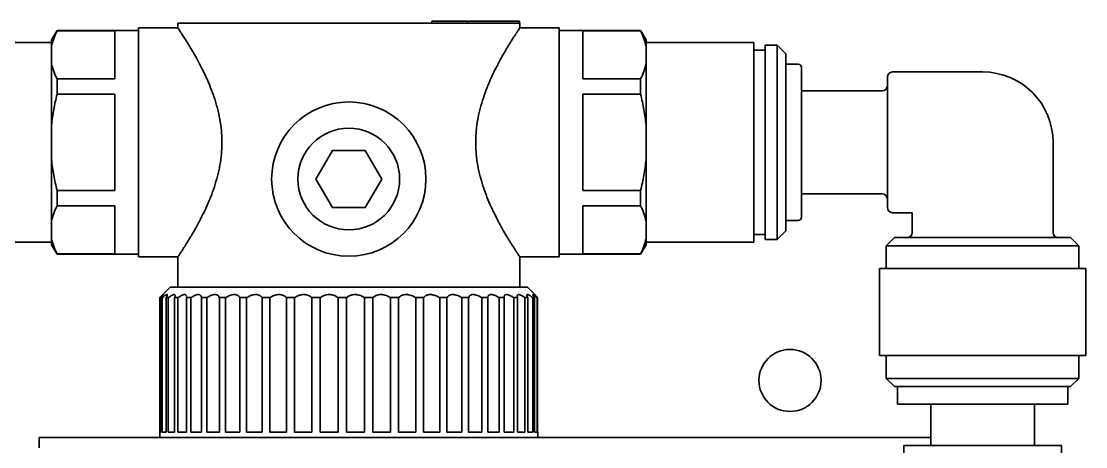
# Model space of a CAD drawing. Extents: x 5819 to 10669, y -850 to 3886.
# Drawn here: x 8567.3 to 8670.1, y 2770.1 to 2811.2 of the extents above; entities that cross this region are included whole.
import ezdxf

# ---------------------------------------------------------------- set-up
doc = ezdxf.new("R2010")
doc.units = 0
doc.header["$LTSCALE"] = 5
doc.layers.add('1', color=7, linetype='CONTINUOUS', true_color=0xffffff)

msp = doc.modelspace()

# ---------------------------------------------------------------- linework, layer by layer
at = {"layer": '1', "color": 7, "linetype": 'Continuous', "lineweight": 35}
for p, q in [((8615.44, 2811.03), (8582.47, 2811.03)), ((8582.47, 2811.03), (8582.47, 2810.58)), ((8606.98, 2811.23), (8610.44, 2811.23)), ((8606.98, 2811.03), (8606.98, 2811.23)), ((8610.44, 2811.23), (8615.44, 2811.23)), ((8610.44, 2811.03), (8610.44, 2811.23)), ((8615.44, 2811.23), (8615.44, 2811.03)), ((8615.44, 2811.03), (8615.47, 2811.03)), ((8615.47, 2810.58), (8615.47, 2811.03)), ((8570.8, 2810.33), (8570.27, 2809.42)), ((8570.8, 2810.33), (8570.8, 2810.29)), ((8578.67, 2810.33), (8570.8, 2810.33)), ((8576.37, 2810.29), (8570.8, 2810.29)), ((8576.37, 2805.65), (8576.37, 2810.29)), ((8578.67, 2788.48), (8578.67, 2810.58)), ((8582.47, 2810.58), (8578.67, 2810.58)), ((8619.27, 2810.58), (8615.47, 2810.58)), ((8619.27, 2799.53), (8619.27, 2810.58)), ((8627.15, 2810.33), (8619.27, 2810.33)), ((8621.57, 2810.29), (8621.57, 2805.65)), ((8621.57, 2810.29), (8627.15, 2810.29)), ((8627.67, 2809.42), (8627.15, 2810.33)), ((8627.15, 2810.29), (8627.15, 2810.33)), ((8570.27, 2809.18), (8559.87, 2809.18)), ((8570.27, 2809.42), (8570.27, 2808.8)), ((8627.67, 2809.42), (8627.67, 2808.8)), ((8638.07, 2809.18), (8627.67, 2809.18)), ((8638.07, 2789.88), (8638.07, 2809.18)), ((8639.17, 2790.13), (8639.17, 2808.93)), ((8640.32, 2808.93), (8639.17, 2808.93)), ((8640.32, 2790.13), (8640.32, 2808.93)), ((8641.17, 2808.08), (8640.32, 2808.93)), ((8570.27, 2807.14), (8570.27, 2808.8)), ((8627.67, 2808.8), (8627.67, 2807.14)), ((8639.17, 2808.43), (8638.07, 2808.43)), ((8641.17, 2790.98), (8641.17, 2808.08)), ((8570.27, 2807.14), (8570.27, 2801.19)), ((8627.67, 2801.19), (8627.67, 2807.14)), ((8642.37, 2807.08), (8641.17, 2807.08)), ((8642.67, 2806.78), (8642.67, 2792.28)), ((8650.97, 2793.23), (8650.97, 2805.83)), ((8660.17, 2806.33), (8651.47, 2806.33)), ((8570.8, 2805.65), (8576.37, 2805.65)), ((8570.8, 2805.65), (8570.8, 2804.17)), ((8627.15, 2805.65), (8621.57, 2805.65)), ((8627.15, 2804.17), (8627.15, 2805.65)), ((8570.8, 2804.17), (8576.37, 2804.17)), ((8576.37, 2794.88), (8576.37, 2804.17)), ((8621.57, 2804.17), (8621.57, 2794.88)), ((8621.57, 2804.17), (8627.15, 2804.17)), ((8650.47, 2804.5), (8642.67, 2804.5)), ((8570.27, 2797.86), (8570.27, 2801.19)), ((8627.67, 2801.19), (8627.67, 2797.86)), ((8595.8, 2795.98), (8597.39, 2798.73)), ((8597.39, 2798.73), (8600.56, 2798.73)), ((8600.56, 2798.73), (8602.15, 2795.98)), ((8619.27, 2788.48), (8619.27, 2799.53)), ((8666.97, 2790.83), (8666.97, 2799.53)), ((8570.27, 2797.86), (8570.27, 2791.92)), ((8627.67, 2791.92), (8627.67, 2797.86)), ((8597.39, 2793.23), (8595.8, 2795.98)), ((8602.15, 2795.98), (8600.56, 2793.23)), ((8576.37, 2794.88), (8570.8, 2794.88)), ((8570.8, 2794.88), (8570.8, 2793.4)), ((8627.15, 2794.88), (8621.57, 2794.88)), ((8627.15, 2793.4), (8627.15, 2794.88)), ((8642.67, 2794.55), (8650.47, 2794.55)), ((8570.8, 2793.4), (8576.37, 2793.4)), ((8576.37, 2788.76), (8576.37, 2793.4)), ((8600.56, 2793.23), (8597.39, 2793.23)), ((8621.57, 2793.4), (8621.57, 2788.76)), ((8627.15, 2793.4), (8621.57, 2793.4)), ((8651.47, 2792.73), (8653.37, 2792.73)), ((8653.37, 2792.73), (8653.37, 2790.83)), ((8570.27, 2790.25), (8570.27, 2791.92)), ((8627.67, 2791.92), (8627.67, 2790.25)), ((8641.17, 2791.98), (8642.37, 2791.98)), ((8638.07, 2790.63), (8639.17, 2790.63)), ((8640.32, 2790.13), (8641.17, 2790.98)), ((8559.87, 2789.88), (8570.27, 2789.88)), ((8570.27, 2789.63), (8570.27, 2790.25)), ((8570.27, 2789.63), (8570.8, 2788.73)), ((8627.15, 2788.73), (8627.67, 2789.63)), ((8627.67, 2789.63), (8627.67, 2790.25)), ((8627.67, 2789.88), (8638.07, 2789.88)), ((8639.17, 2790.13), (8640.32, 2790.13)), ((8651.67, 2790.33), (8650.87, 2789.53)), ((8650.87, 2789.53), (8650.87, 2787.33)), ((8650.87, 2789.53), (8669.47, 2789.53)), ((8668.67, 2790.33), (8651.67, 2790.33)), ((8669.47, 2789.53), (8668.67, 2790.33)), ((8669.47, 2787.33), (8669.47, 2789.53)), ((8576.37, 2788.76), (8570.8, 2788.76)), ((8570.8, 2788.73), (8570.8, 2788.76)), ((8570.8, 2788.73), (8578.67, 2788.73)), ((8578.67, 2788.48), (8582.47, 2788.48)), ((8582.47, 2788.48), (8582.47, 2785.53)), ((8615.47, 2788.48), (8619.27, 2788.48)), ((8615.47, 2785.53), (8615.47, 2788.48)), ((8619.27, 2788.73), (8627.15, 2788.73)), ((8621.57, 2788.76), (8627.15, 2788.76)), ((8627.15, 2788.76), (8627.15, 2788.73)), ((8670.12, 2787.33), (8650.22, 2787.33)), ((8650.22, 2787.33), (8650.22, 2778.93)), ((8670.12, 2778.93), (8670.12, 2787.33)), ((8581.72, 2785.53), (8580.72, 2784.53)), ((8616.22, 2785.53), (8581.72, 2785.53)), ((8616.92, 2784.83), (8616.22, 2785.53)), ((8580.72, 2784.53), (8580.72, 2771.03)), ((8580.72, 2784.53), (8580.73, 2784.53)), ((8580.73, 2771.53), (8580.73, 2784.53)), ((8580.85, 2784.53), (8580.85, 2771.53)), ((8580.96, 2784.53), (8580.85, 2784.53)), ((8580.96, 2771.53), (8580.96, 2784.53)), ((8581.32, 2784.53), (8581.32, 2771.53)), ((8581.54, 2784.53), (8581.32, 2784.53)), ((8581.54, 2771.53), (8581.54, 2784.53)), ((8582.14, 2784.53), (8582.14, 2771.53)), ((8582.47, 2784.53), (8582.14, 2784.53)), ((8582.47, 2771.53), (8582.47, 2784.53)), ((8583.29, 2784.53), (8583.3, 2784.63)), ((8583.29, 2784.53), (8583.29, 2771.53)), ((8583.71, 2784.53), (8583.29, 2784.53)), ((8583.71, 2771.53), (8583.71, 2784.53)), ((8584.74, 2784.53), (8584.74, 2771.53)), ((8585.25, 2784.53), (8584.74, 2784.53)), ((8585.25, 2771.53), (8585.25, 2784.53)), ((8586.47, 2784.53), (8586.47, 2771.53)), ((8587.06, 2784.53), (8586.47, 2784.53)), ((8587.06, 2771.53), (8587.06, 2784.53)), ((8588.44, 2784.53), (8588.44, 2771.53)), ((8589.1, 2784.53), (8588.44, 2784.53)), ((8589.1, 2771.53), (8589.1, 2784.53)), ((8590.61, 2784.53), (8590.61, 2771.53)), ((8591.34, 2784.53), (8590.61, 2784.53)), ((8591.34, 2771.53), (8591.34, 2784.53)), ((8592.95, 2784.53), (8592.95, 2771.53)), ((8593.72, 2784.53), (8592.95, 2784.53)), ((8593.72, 2771.53), (8593.72, 2784.53)), ((8595.41, 2784.53), (8595.41, 2771.53)), ((8596.2, 2784.53), (8595.41, 2784.53)), ((8596.2, 2771.53), (8596.2, 2784.53)), ((8597.93, 2784.53), (8597.93, 2771.53)), ((8598.74, 2784.53), (8597.93, 2784.53)), ((8598.74, 2771.53), (8598.74, 2784.53)), ((8600.48, 2784.53), (8600.48, 2771.53)), ((8601.28, 2784.53), (8600.48, 2784.53)), ((8601.28, 2771.53), (8601.28, 2784.53)), ((8603.78, 2784.53), (8603, 2784.53)), ((8603, 2784.53), (8603, 2771.53)), ((8603.78, 2771.53), (8603.78, 2784.53)), ((8606.18, 2784.53), (8605.43, 2784.53)), ((8605.43, 2784.53), (8605.43, 2771.53)), ((8606.18, 2771.53), (8606.18, 2784.53)), ((8608.44, 2784.53), (8607.75, 2784.53)), ((8607.75, 2784.53), (8607.75, 2771.53)), ((8608.44, 2771.53), (8608.44, 2784.53)), ((8610.52, 2784.53), (8609.89, 2784.53)), ((8609.89, 2784.53), (8609.89, 2771.53)), ((8610.52, 2771.53), (8610.52, 2784.53)), ((8612.38, 2784.53), (8611.82, 2784.53)), ((8611.82, 2784.53), (8611.82, 2771.53)), ((8612.38, 2771.53), (8612.38, 2784.53)), ((8613.97, 2784.53), (8613.5, 2784.53)), ((8613.5, 2784.53), (8613.5, 2771.53)), ((8613.97, 2771.53), (8613.97, 2784.53)), ((8615.27, 2784.53), (8614.89, 2784.53)), ((8614.89, 2784.53), (8614.89, 2771.53)), ((8615.27, 2771.53), (8615.27, 2784.53)), ((8616.26, 2784.53), (8615.98, 2784.53)), ((8615.98, 2784.53), (8615.98, 2771.53)), ((8616.26, 2771.53), (8616.26, 2784.53)), ((8616.9, 2784.53), (8616.74, 2784.53)), ((8616.74, 2784.53), (8616.74, 2771.53)), ((8616.9, 2771.53), (8616.9, 2784.53)), ((8617.2, 2784.53), (8617.15, 2784.53)), ((8617.15, 2784.53), (8617.15, 2771.53)), ((8617.2, 2771.53), (8617.2, 2784.53)), ((8650.22, 2778.93), (8670.12, 2778.93)), ((8650.87, 2778.93), (8650.87, 2776.73)), ((8669.47, 2776.73), (8669.47, 2778.93)), ((8660.17, 2776.73), (8650.87, 2776.73)), ((8650.87, 2776.73), (8651.67, 2775.93)), ((8669.47, 2776.73), (8660.17, 2776.73)), ((8668.67, 2775.93), (8669.47, 2776.73)), ((8668.67, 2775.93), (8651.67, 2775.93)), ((8651.95, 2774.23), (8651.95, 2775.93)), ((8668.4, 2775.93), (8668.4, 2774.23)), ((8655.17, 2774.22), (8655.17, 2770.23)), ((8665.17, 2770.23), (8665.17, 2774.22)), ((8569.07, 2770.03), (8569.07, 2771.03)), ((8569.07, 2771.03), (8589.07, 2771.03)), ((8580.85, 2771.53), (8580.73, 2771.53)), ((8581.32, 2771.53), (8580.96, 2771.53)), ((8582.14, 2771.53), (8581.54, 2771.53)), ((8583.29, 2771.53), (8582.47, 2771.53)), ((8584.74, 2771.53), (8583.71, 2771.53)), ((8586.47, 2771.53), (8585.25, 2771.53)), ((8588.44, 2771.53), (8587.06, 2771.53)), ((8589.07, 2771.03), (8601.35, 2771.03)), ((8590.61, 2771.53), (8589.1, 2771.53)), ((8592.95, 2771.53), (8591.34, 2771.53)), ((8595.41, 2771.53), (8593.72, 2771.53)), ((8597.93, 2771.53), (8596.2, 2771.53)), ((8600.48, 2771.53), (8598.74, 2771.53)), ((8603, 2771.53), (8601.28, 2771.53)), ((8601.35, 2771.03), (8622.42, 2771.03)), ((8605.43, 2771.53), (8603.78, 2771.53)), ((8607.75, 2771.53), (8606.18, 2771.53)), ((8609.89, 2771.53), (8608.44, 2771.53)), ((8611.82, 2771.53), (8610.52, 2771.53)), ((8613.5, 2771.53), (8612.38, 2771.53)), ((8614.89, 2771.53), (8613.97, 2771.53)), ((8615.98, 2771.53), (8615.27, 2771.53)), ((8616.74, 2771.53), (8616.26, 2771.53)), ((8617.15, 2771.53), (8616.9, 2771.53)), ((8617.22, 2771.53), (8617.2, 2771.53)), ((8617.22, 2771.03), (8617.22, 2771.53)), ((8622.42, 2771.03), (8655.17, 2771.03)), ((8652.57, 2770.23), (8667.77, 2770.23)), ((8652.57, 2770.23), (8652.57, 2768.63)), ((8667.77, 2768.63), (8667.77, 2770.23))]:
    msp.add_line(p, q, dxfattribs=at)
for radius in [7.45, 4.91]:
    msp.add_circle((8598.97, 2795.98), radius, dxfattribs=at)
for centre, radius, start, end in [((8642.37, 2806.78), 0.3, 0, 90), ((8651.47, 2805.83), 0.5, 90, 180), ((8660.17, 2799.53), 6.8, 0, 90), ((8650.47, 2805), 0.5, 270, 0), ((8650.47, 2794.05), 0.5, 0, 90), ((8651.47, 2793.23), 0.5, 180, 270), ((8642.37, 2792.28), 0.3, 270, 0), ((8652.87, 2790.83), 0.5, 270, 0), ((8667.47, 2790.83), 0.5, 180, 270), ((8641.57, 2776.53), 3, 0, 180), ((8641.57, 2776.53), 3, 180, 0)]:
    msp.add_arc(centre, radius, start, end, dxfattribs=at)
for points, knots in [([(8570.8, 2810.29), (8570.68, 2810.05), (8570.57, 2809.8), (8570.39, 2809.3), (8570.32, 2809.05), (8570.27, 2808.8)], [0, 0, 0, 0, 0.5, 0.5, 1, 1, 1, 1]), ([(8582.47, 2810.58), (8582.47, 2810.58), (8582.49, 2810.56), (8582.54, 2810.48), (8582.57, 2810.43), (8582.65, 2810.31), (8582.67, 2810.27), (8582.72, 2810.2), (8582.74, 2810.17), (8582.77, 2810.13), (8582.79, 2810.1), (8582.8, 2810.09), (8582.88, 2809.96), (8582.96, 2809.84), (8583.14, 2809.55), (8583.24, 2809.4), (8583.4, 2809.14), (8583.45, 2809.05), (8583.54, 2808.91), (8583.58, 2808.84), (8583.63, 2808.76), (8583.66, 2808.71), (8583.67, 2808.69), (8583.81, 2808.46), (8583.93, 2808.25), (8584.19, 2807.8), (8584.32, 2807.57), (8584.58, 2807.07), (8584.72, 2806.81), (8584.89, 2806.47), (8584.92, 2806.4), (8584.99, 2806.27), (8585.09, 2806.06), (8585.19, 2805.84), (8585.38, 2805.41), (8585.51, 2805.11), (8585.75, 2804.49), (8585.87, 2804.17), (8586.04, 2803.68), (8586.09, 2803.51), (8586.16, 2803.26), (8586.19, 2803.17), (8586.22, 2803.04), (8586.24, 2803), (8586.26, 2802.91), (8586.27, 2802.87), (8586.37, 2802.48), (8586.45, 2802.12), (8586.58, 2801.4), (8586.63, 2801.04), (8586.68, 2800.57), (8586.68, 2800.48), (8586.7, 2800.29), (8586.7, 2800.2), (8586.71, 2799.91), (8586.72, 2799.72), (8586.72, 2799.35), (8586.72, 2799.16), (8586.7, 2798.78), (8586.69, 2798.6), (8586.64, 2798.04), (8586.59, 2797.68), (8586.49, 2797.14), (8586.45, 2796.96), (8586.4, 2796.69), (8586.38, 2796.61), (8586.33, 2796.43), (8586.31, 2796.34), (8586.2, 2795.9), (8586.1, 2795.56), (8585.88, 2794.91), (8585.76, 2794.58), (8585.58, 2794.12), (8585.52, 2793.96), (8585.42, 2793.74), (8585.39, 2793.66), (8585.32, 2793.51), (8585.29, 2793.44), (8585.13, 2793.07), (8584.99, 2792.79), (8584.73, 2792.25), (8584.59, 2791.99), (8584.33, 2791.5), (8584.19, 2791.26), (8584.05, 2791.01), (8584.03, 2790.98), (8584, 2790.92), (8583.95, 2790.84), (8583.84, 2790.65), (8583.75, 2790.49), (8583.57, 2790.2), (8583.46, 2790.01), (8583.25, 2789.67), (8583.15, 2789.51), (8583.01, 2789.3), (8582.97, 2789.23), (8582.91, 2789.13), (8582.89, 2789.1), (8582.86, 2789.06), (8582.85, 2789.04), (8582.83, 2789.02), (8582.75, 2788.89), (8582.68, 2788.78), (8582.58, 2788.63), (8582.54, 2788.58), (8582.49, 2788.5), (8582.47, 2788.48), (8582.47, 2788.48), (8582.47, 2788.48), (8582.47, 2788.48)], [0, 0, 0, 0, 0.031229, 0.031229, 0.062459, 0.062459, 0.078074, 0.078074, 0.085881, 0.089785, 0.089785, 0.093688, 0.093688, 0.124918, 0.124918, 0.156147, 0.156147, 0.171762, 0.171762, 0.179569, 0.183473, 0.183473, 0.187377, 0.187377, 0.218606, 0.218606, 0.249836, 0.249836, 0.281065, 0.281065, 0.288872, 0.288872, 0.29668, 0.312294, 0.312294, 0.343524, 0.343524, 0.374753, 0.374753, 0.390368, 0.390368, 0.398175, 0.398175, 0.402079, 0.402079, 0.405983, 0.405983, 0.437212, 0.437212, 0.468442, 0.468442, 0.476249, 0.476249, 0.484056, 0.484056, 0.499671, 0.499671, 0.515286, 0.515286, 0.5309, 0.5309, 0.56213, 0.56213, 0.577745, 0.577745, 0.585552, 0.585552, 0.593359, 0.593359, 0.624589, 0.624589, 0.655818, 0.655818, 0.671433, 0.671433, 0.67924, 0.67924, 0.687048, 0.687048, 0.718277, 0.718277, 0.749507, 0.749507, 0.780736, 0.780736, 0.78464, 0.78464, 0.788543, 0.796351, 0.811965, 0.811965, 0.843195, 0.843195, 0.874424, 0.874424, 0.890039, 0.890039, 0.897846, 0.897846, 0.90175, 0.90175, 0.905654, 0.936883, 0.936883, 0.968113, 0.968113, 0.999342, 0.999342, 1, 1, 1, 1]), ([(8615.47, 2788.48), (8615.47, 2788.48), (8615.46, 2788.5), (8615.41, 2788.57), (8615.37, 2788.63), (8615.3, 2788.74), (8615.27, 2788.78), (8615.23, 2788.85), (8615.2, 2788.89), (8615.18, 2788.92), (8615.16, 2788.95), (8615.15, 2788.96), (8615.07, 2789.09), (8614.99, 2789.22), (8614.81, 2789.5), (8614.71, 2789.66), (8614.55, 2789.91), (8614.49, 2790), (8614.41, 2790.14), (8614.36, 2790.21), (8614.32, 2790.29), (8614.29, 2790.34), (8614.27, 2790.36), (8614.14, 2790.59), (8614.01, 2790.8), (8613.76, 2791.25), (8613.63, 2791.49), (8613.36, 2791.98), (8613.23, 2792.24), (8613.06, 2792.58), (8613.02, 2792.65), (8612.96, 2792.79), (8612.86, 2793), (8612.76, 2793.21), (8612.56, 2793.64), (8612.43, 2793.94), (8612.19, 2794.56), (8612.07, 2794.88), (8611.91, 2795.37), (8611.86, 2795.54), (8611.78, 2795.79), (8611.76, 2795.88), (8611.72, 2796.01), (8611.71, 2796.05), (8611.69, 2796.14), (8611.67, 2796.18), (8611.57, 2796.57), (8611.49, 2796.93), (8611.36, 2797.65), (8611.31, 2798.02), (8611.27, 2798.48), (8611.26, 2798.57), (8611.25, 2798.76), (8611.24, 2798.85), (8611.23, 2799.14), (8611.23, 2799.33), (8611.23, 2799.71), (8611.23, 2799.89), (8611.25, 2800.27), (8611.26, 2800.45), (8611.31, 2801.01), (8611.36, 2801.37), (8611.46, 2801.91), (8611.49, 2802.09), (8611.55, 2802.36), (8611.57, 2802.45), (8611.61, 2802.62), (8611.63, 2802.71), (8611.75, 2803.15), (8611.85, 2803.49), (8612.07, 2804.15), (8612.18, 2804.47), (8612.37, 2804.93), (8612.43, 2805.09), (8612.52, 2805.32), (8612.56, 2805.39), (8612.62, 2805.54), (8612.65, 2805.61), (8612.82, 2805.98), (8612.95, 2806.26), (8613.22, 2806.8), (8613.35, 2807.06), (8613.62, 2807.55), (8613.75, 2807.79), (8613.9, 2808.05), (8613.91, 2808.08), (8613.95, 2808.13), (8613.99, 2808.21), (8614.1, 2808.4), (8614.2, 2808.56), (8614.37, 2808.86), (8614.49, 2809.04), (8614.7, 2809.38), (8614.8, 2809.54), (8614.93, 2809.75), (8614.98, 2809.82), (8615.04, 2809.92), (8615.06, 2809.95), (8615.09, 2809.99), (8615.1, 2810.01), (8615.12, 2810.04), (8615.2, 2810.16), (8615.27, 2810.27), (8615.37, 2810.42), (8615.41, 2810.48), (8615.46, 2810.55), (8615.47, 2810.58), (8615.47, 2810.58), (8615.47, 2810.58), (8615.47, 2810.58)], [0, 0, 0, 0, 0.031229, 0.031229, 0.062459, 0.062459, 0.078074, 0.078074, 0.085881, 0.089785, 0.089785, 0.093688, 0.093688, 0.124918, 0.124918, 0.156147, 0.156147, 0.171762, 0.171762, 0.179569, 0.183473, 0.183473, 0.187377, 0.187377, 0.218606, 0.218606, 0.249836, 0.249836, 0.281065, 0.281065, 0.288872, 0.288872, 0.29668, 0.312294, 0.312294, 0.343524, 0.343524, 0.374753, 0.374753, 0.390368, 0.390368, 0.398175, 0.398175, 0.402079, 0.402079, 0.405983, 0.405983, 0.437212, 0.437212, 0.468442, 0.468442, 0.476249, 0.476249, 0.484056, 0.484056, 0.499671, 0.499671, 0.515286, 0.515286, 0.530901, 0.530901, 0.56213, 0.56213, 0.577745, 0.577745, 0.585552, 0.585552, 0.593359, 0.593359, 0.624589, 0.624589, 0.655818, 0.655818, 0.671433, 0.671433, 0.67924, 0.67924, 0.687048, 0.687048, 0.718277, 0.718277, 0.749507, 0.749507, 0.780736, 0.780736, 0.78464, 0.78464, 0.788543, 0.796351, 0.811965, 0.811965, 0.843195, 0.843195, 0.874424, 0.874424, 0.890039, 0.890039, 0.897846, 0.897846, 0.90175, 0.90175, 0.905654, 0.936883, 0.936883, 0.968113, 0.968113, 0.999342, 0.999342, 1, 1, 1, 1]), ([(8627.67, 2808.8), (8627.62, 2809.05), (8627.55, 2809.3), (8627.38, 2809.8), (8627.27, 2810.05), (8627.15, 2810.29)], [0, 0, 0, 0, 0.5, 0.5, 1, 1, 1, 1]), ([(8570.27, 2807.14), (8570.32, 2806.89), (8570.39, 2806.64), (8570.57, 2806.14), (8570.68, 2805.89), (8570.8, 2805.65)], [0, 0, 0, 0, 0.5, 0.5, 1, 1, 1, 1]), ([(8627.15, 2805.65), (8627.27, 2805.89), (8627.38, 2806.14), (8627.55, 2806.64), (8627.62, 2806.89), (8627.67, 2807.14)], [0, 0, 0, 0, 0.5, 0.5, 1, 1, 1, 1]), ([(8570.8, 2804.17), (8570.68, 2803.68), (8570.57, 2803.19), (8570.39, 2802.19), (8570.32, 2801.69), (8570.27, 2801.19)], [0, 0, 0, 0, 0.5, 0.5, 1, 1, 1, 1]), ([(8627.67, 2801.19), (8627.62, 2801.69), (8627.55, 2802.19), (8627.38, 2803.19), (8627.27, 2803.68), (8627.15, 2804.17)], [0, 0, 0, 0, 0.5, 0.5, 1, 1, 1, 1]), ([(8570.27, 2797.86), (8570.32, 2797.36), (8570.39, 2796.86), (8570.57, 2795.86), (8570.68, 2795.37), (8570.8, 2794.88)], [0, 0, 0, 0, 0.5, 0.5, 1, 1, 1, 1]), ([(8627.15, 2794.88), (8627.27, 2795.37), (8627.38, 2795.86), (8627.55, 2796.86), (8627.62, 2797.36), (8627.67, 2797.86)], [0, 0, 0, 0, 0.5, 0.5, 1, 1, 1, 1]), ([(8570.8, 2793.4), (8570.68, 2793.16), (8570.57, 2792.91), (8570.39, 2792.42), (8570.32, 2792.17), (8570.27, 2791.92)], [0, 0, 0, 0, 0.5, 0.5, 1, 1, 1, 1]), ([(8627.67, 2791.92), (8627.62, 2792.17), (8627.55, 2792.42), (8627.38, 2792.91), (8627.27, 2793.16), (8627.15, 2793.4)], [0, 0, 0, 0, 0.5, 0.5, 1, 1, 1, 1]), ([(8570.27, 2790.25), (8570.32, 2790), (8570.39, 2789.75), (8570.57, 2789.25), (8570.68, 2789.01), (8570.8, 2788.76)], [0, 0, 0, 0, 0.5, 0.5, 1, 1, 1, 1]), ([(8627.15, 2788.76), (8627.27, 2789.01), (8627.38, 2789.25), (8627.55, 2789.75), (8627.62, 2790), (8627.67, 2790.25)], [0, 0, 0, 0, 0.5, 0.5, 1, 1, 1, 1]), ([(8580.85, 2784.53), (8580.89, 2784.57), (8580.92, 2784.61), (8580.96, 2784.66), (8580.98, 2784.68), (8580.99, 2784.71), (8581, 2784.71), (8581.01, 2784.73), (8581.02, 2784.74), (8581.04, 2784.77), (8581.06, 2784.79), (8581.07, 2784.81), (8581.07, 2784.82), (8581.07, 2784.82), (8581.07, 2784.82), (8581.07, 2784.83), (8581.07, 2784.83), (8581.06, 2784.83), (8581.05, 2784.82), (8581.03, 2784.8), (8581.02, 2784.8), (8581.01, 2784.79), (8580.99, 2784.77), (8580.97, 2784.76), (8580.94, 2784.73), (8580.92, 2784.71), (8580.89, 2784.68), (8580.87, 2784.66), (8580.81, 2784.61), (8580.77, 2784.57), (8580.73, 2784.53)], [0, 0, 0, 0, 0.125, 0.125, 0.1875, 0.1875, 0.21875, 0.21875, 0.25, 0.25, 0.375, 0.375, 0.4375, 0.4375, 0.46875, 0.46875, 0.5, 0.5, 0.625, 0.625, 0.65625, 0.65625, 0.6875, 0.75, 0.75, 0.8125, 0.8125, 0.875, 0.875, 1, 1, 1, 1]), ([(8581.32, 2784.53), (8581.35, 2784.57), (8581.38, 2784.61), (8581.4, 2784.66), (8581.41, 2784.68), (8581.42, 2784.71), (8581.43, 2784.71), (8581.43, 2784.73), (8581.44, 2784.74), (8581.45, 2784.77), (8581.45, 2784.79), (8581.44, 2784.81), (8581.44, 2784.82), (8581.43, 2784.82), (8581.43, 2784.82), (8581.42, 2784.83), (8581.42, 2784.83), (8581.4, 2784.83), (8581.37, 2784.82), (8581.34, 2784.8), (8581.33, 2784.8), (8581.31, 2784.79), (8581.29, 2784.77), (8581.26, 2784.76), (8581.22, 2784.73), (8581.2, 2784.71), (8581.16, 2784.68), (8581.13, 2784.66), (8581.06, 2784.61), (8581.01, 2784.57), (8580.96, 2784.53)], [0, 0, 0, 0, 0.125, 0.125, 0.1875, 0.1875, 0.21875, 0.21875, 0.25, 0.25, 0.375, 0.375, 0.4375, 0.4375, 0.46875, 0.46875, 0.5, 0.5, 0.625, 0.625, 0.65625, 0.65625, 0.6875, 0.75, 0.75, 0.8125, 0.8125, 0.875, 0.875, 1, 1, 1, 1]), ([(8582.14, 2784.53), (8582.16, 2784.57), (8582.17, 2784.61), (8582.19, 2784.66), (8582.19, 2784.68), (8582.19, 2784.71), (8582.2, 2784.71), (8582.2, 2784.73), (8582.2, 2784.74), (8582.19, 2784.77), (8582.19, 2784.79), (8582.16, 2784.81), (8582.15, 2784.82), (8582.14, 2784.82), (8582.13, 2784.82), (8582.12, 2784.83), (8582.11, 2784.83), (8582.08, 2784.83), (8582.04, 2784.82), (8581.99, 2784.8), (8581.98, 2784.8), (8581.96, 2784.79), (8581.93, 2784.77), (8581.89, 2784.76), (8581.85, 2784.73), (8581.82, 2784.71), (8581.77, 2784.68), (8581.74, 2784.66), (8581.66, 2784.61), (8581.6, 2784.57), (8581.54, 2784.53)], [0, 0, 0, 0, 0.125, 0.125, 0.1875, 0.1875, 0.21875, 0.21875, 0.25, 0.25, 0.375, 0.375, 0.4375, 0.4375, 0.46875, 0.46875, 0.5, 0.5, 0.625, 0.625, 0.65625, 0.65625, 0.6875, 0.75, 0.75, 0.8125, 0.8125, 0.875, 0.875, 1, 1, 1, 1]), ([(8583.29, 2784.72), (8583.28, 2784.73), (8583.28, 2784.74), (8583.27, 2784.77), (8583.25, 2784.79), (8583.21, 2784.81), (8583.19, 2784.82), (8583.17, 2784.82), (8583.16, 2784.82), (8583.14, 2784.83), (8583.13, 2784.83), (8583.09, 2784.83), (8583.04, 2784.82), (8582.98, 2784.8), (8582.97, 2784.8), (8582.94, 2784.79), (8582.9, 2784.77), (8582.86, 2784.76), (8582.8, 2784.73), (8582.77, 2784.71), (8582.72, 2784.68), (8582.69, 2784.66), (8582.59, 2784.61), (8582.53, 2784.57), (8582.47, 2784.53)], [0, 0, 0, 0, 0.037985, 0.037985, 0.198321, 0.198321, 0.278489, 0.278489, 0.318573, 0.318573, 0.358657, 0.358657, 0.518993, 0.518993, 0.559077, 0.559077, 0.599161, 0.679328, 0.679328, 0.759496, 0.759496, 0.839664, 0.839664, 1, 1, 1, 1]), ([(8584.74, 2784.53), (8584.74, 2784.57), (8584.73, 2784.61), (8584.71, 2784.66), (8584.71, 2784.68), (8584.69, 2784.71), (8584.69, 2784.71), (8584.68, 2784.73), (8584.67, 2784.74), (8584.64, 2784.77), (8584.62, 2784.79), (8584.56, 2784.81), (8584.54, 2784.82), (8584.51, 2784.82), (8584.5, 2784.82), (8584.48, 2784.83), (8584.46, 2784.83), (8584.4, 2784.83), (8584.35, 2784.82), (8584.28, 2784.8), (8584.26, 2784.8), (8584.23, 2784.79), (8584.19, 2784.77), (8584.14, 2784.76), (8584.08, 2784.73), (8584.04, 2784.71), (8583.98, 2784.68), (8583.95, 2784.66), (8583.85, 2784.61), (8583.78, 2784.57), (8583.71, 2784.53)], [0, 0, 0, 0, 0.125, 0.125, 0.1875, 0.1875, 0.21875, 0.21875, 0.25, 0.25, 0.375, 0.375, 0.4375, 0.4375, 0.46875, 0.46875, 0.5, 0.5, 0.625, 0.625, 0.65625, 0.65625, 0.6875, 0.75, 0.75, 0.8125, 0.8125, 0.875, 0.875, 1, 1, 1, 1]), ([(8586.47, 2784.53), (8586.45, 2784.57), (8586.44, 2784.61), (8586.41, 2784.66), (8586.4, 2784.68), (8586.38, 2784.71), (8586.37, 2784.71), (8586.35, 2784.73), (8586.34, 2784.74), (8586.3, 2784.77), (8586.26, 2784.79), (8586.19, 2784.81), (8586.17, 2784.82), (8586.13, 2784.82), (8586.12, 2784.82), (8586.09, 2784.83), (8586.08, 2784.83), (8586, 2784.83), (8585.94, 2784.82), (8585.86, 2784.8), (8585.84, 2784.8), (8585.81, 2784.79), (8585.76, 2784.77), (8585.71, 2784.76), (8585.64, 2784.73), (8585.6, 2784.71), (8585.53, 2784.68), (8585.5, 2784.66), (8585.39, 2784.61), (8585.32, 2784.57), (8585.25, 2784.53)], [0, 0, 0, 0, 0.125, 0.125, 0.1875, 0.1875, 0.21875, 0.21875, 0.25, 0.25, 0.375, 0.375, 0.4375, 0.4375, 0.46875, 0.46875, 0.5, 0.5, 0.625, 0.625, 0.65625, 0.65625, 0.6875, 0.75, 0.75, 0.8125, 0.8125, 0.875, 0.875, 1, 1, 1, 1]), ([(8588.44, 2784.53), (8588.42, 2784.57), (8588.39, 2784.61), (8588.35, 2784.66), (8588.33, 2784.68), (8588.3, 2784.71), (8588.29, 2784.71), (8588.27, 2784.73), (8588.26, 2784.74), (8588.21, 2784.77), (8588.16, 2784.79), (8588.08, 2784.81), (8588.05, 2784.82), (8588, 2784.82), (8587.99, 2784.82), (8587.95, 2784.83), (8587.94, 2784.83), (8587.86, 2784.83), (8587.79, 2784.82), (8587.7, 2784.8), (8587.68, 2784.8), (8587.65, 2784.79), (8587.59, 2784.77), (8587.54, 2784.76), (8587.46, 2784.73), (8587.43, 2784.71), (8587.35, 2784.68), (8587.31, 2784.66), (8587.21, 2784.61), (8587.13, 2784.57), (8587.06, 2784.53)], [0, 0, 0, 0, 0.125, 0.125, 0.1875, 0.1875, 0.21875, 0.21875, 0.25, 0.25, 0.375, 0.375, 0.4375, 0.4375, 0.46875, 0.46875, 0.5, 0.5, 0.625, 0.625, 0.65625, 0.65625, 0.6875, 0.75, 0.75, 0.8125, 0.8125, 0.875, 0.875, 1, 1, 1, 1]), ([(8590.61, 2784.53), (8590.58, 2784.57), (8590.55, 2784.61), (8590.49, 2784.66), (8590.47, 2784.68), (8590.43, 2784.71), (8590.42, 2784.71), (8590.4, 2784.73), (8590.38, 2784.74), (8590.32, 2784.77), (8590.26, 2784.79), (8590.17, 2784.81), (8590.14, 2784.82), (8590.09, 2784.82), (8590.07, 2784.82), (8590.03, 2784.83), (8590.02, 2784.83), (8589.93, 2784.83), (8589.85, 2784.82), (8589.76, 2784.8), (8589.74, 2784.8), (8589.7, 2784.79), (8589.64, 2784.77), (8589.59, 2784.76), (8589.51, 2784.73), (8589.47, 2784.71), (8589.39, 2784.68), (8589.36, 2784.66), (8589.25, 2784.61), (8589.17, 2784.57), (8589.1, 2784.53)], [0, 0, 0, 0, 0.125, 0.125, 0.1875, 0.1875, 0.21875, 0.21875, 0.25, 0.25, 0.375, 0.375, 0.4375, 0.4375, 0.46875, 0.46875, 0.5, 0.5, 0.625, 0.625, 0.65625, 0.65625, 0.6875, 0.75, 0.75, 0.8125, 0.8125, 0.875, 0.875, 1, 1, 1, 1]), ([(8592.95, 2784.53), (8592.91, 2784.57), (8592.87, 2784.61), (8592.8, 2784.66), (8592.77, 2784.68), (8592.73, 2784.71), (8592.72, 2784.71), (8592.69, 2784.73), (8592.68, 2784.74), (8592.6, 2784.77), (8592.54, 2784.79), (8592.44, 2784.81), (8592.4, 2784.82), (8592.34, 2784.82), (8592.33, 2784.82), (8592.29, 2784.83), (8592.27, 2784.83), (8592.17, 2784.83), (8592.1, 2784.82), (8592, 2784.8), (8591.98, 2784.8), (8591.94, 2784.79), (8591.88, 2784.77), (8591.82, 2784.76), (8591.74, 2784.73), (8591.7, 2784.71), (8591.62, 2784.68), (8591.59, 2784.66), (8591.48, 2784.61), (8591.4, 2784.57), (8591.34, 2784.53)], [0, 0, 0, 0, 0.125, 0.125, 0.1875, 0.1875, 0.21875, 0.21875, 0.25, 0.25, 0.375, 0.375, 0.4375, 0.4375, 0.46875, 0.46875, 0.5, 0.5, 0.625, 0.625, 0.65625, 0.65625, 0.6875, 0.75, 0.75, 0.8125, 0.8125, 0.875, 0.875, 1, 1, 1, 1]), ([(8595.41, 2784.53), (8595.36, 2784.57), (8595.31, 2784.61), (8595.23, 2784.66), (8595.2, 2784.68), (8595.15, 2784.71), (8595.14, 2784.71), (8595.11, 2784.73), (8595.09, 2784.74), (8595.01, 2784.77), (8594.94, 2784.79), (8594.83, 2784.81), (8594.79, 2784.82), (8594.73, 2784.82), (8594.71, 2784.82), (8594.67, 2784.83), (8594.65, 2784.83), (8594.55, 2784.83), (8594.47, 2784.82), (8594.37, 2784.8), (8594.35, 2784.8), (8594.31, 2784.79), (8594.25, 2784.77), (8594.19, 2784.76), (8594.11, 2784.73), (8594.07, 2784.71), (8594, 2784.68), (8593.96, 2784.66), (8593.85, 2784.61), (8593.78, 2784.57), (8593.72, 2784.53)], [0, 0, 0, 0, 0.125, 0.125, 0.1875, 0.1875, 0.21875, 0.21875, 0.25, 0.25, 0.375, 0.375, 0.4375, 0.4375, 0.46875, 0.46875, 0.5, 0.5, 0.625, 0.625, 0.65625, 0.65625, 0.6875, 0.75, 0.75, 0.8125, 0.8125, 0.875, 0.875, 1, 1, 1, 1]), ([(8597.93, 2784.53), (8597.88, 2784.57), (8597.82, 2784.61), (8597.73, 2784.66), (8597.7, 2784.68), (8597.65, 2784.71), (8597.63, 2784.71), (8597.6, 2784.73), (8597.58, 2784.74), (8597.49, 2784.77), (8597.42, 2784.79), (8597.3, 2784.81), (8597.26, 2784.82), (8597.2, 2784.82), (8597.18, 2784.82), (8597.14, 2784.83), (8597.12, 2784.83), (8597.02, 2784.83), (8596.93, 2784.82), (8596.83, 2784.8), (8596.81, 2784.8), (8596.77, 2784.79), (8596.71, 2784.77), (8596.65, 2784.76), (8596.58, 2784.73), (8596.54, 2784.71), (8596.47, 2784.68), (8596.43, 2784.66), (8596.33, 2784.61), (8596.26, 2784.57), (8596.2, 2784.53)], [0, 0, 0, 0, 0.125, 0.125, 0.1875, 0.1875, 0.21875, 0.21875, 0.25, 0.25, 0.375, 0.375, 0.4375, 0.4375, 0.46875, 0.46875, 0.5, 0.5, 0.625, 0.625, 0.65625, 0.65625, 0.6875, 0.75, 0.75, 0.8125, 0.8125, 0.875, 0.875, 1, 1, 1, 1]), ([(8600.48, 2784.53), (8600.42, 2784.57), (8600.36, 2784.61), (8600.26, 2784.66), (8600.22, 2784.68), (8600.17, 2784.71), (8600.15, 2784.71), (8600.12, 2784.73), (8600.1, 2784.74), (8600, 2784.77), (8599.93, 2784.79), (8599.81, 2784.81), (8599.77, 2784.82), (8599.7, 2784.82), (8599.68, 2784.82), (8599.64, 2784.83), (8599.62, 2784.83), (8599.52, 2784.83), (8599.44, 2784.82), (8599.34, 2784.8), (8599.32, 2784.8), (8599.28, 2784.79), (8599.22, 2784.77), (8599.16, 2784.76), (8599.09, 2784.73), (8599.05, 2784.71), (8598.98, 2784.68), (8598.95, 2784.66), (8598.85, 2784.61), (8598.79, 2784.57), (8598.74, 2784.53)], [0, 0, 0, 0, 0.125, 0.125, 0.1875, 0.1875, 0.21875, 0.21875, 0.25, 0.25, 0.375, 0.375, 0.4375, 0.4375, 0.46875, 0.46875, 0.5, 0.5, 0.625, 0.625, 0.65625, 0.65625, 0.6875, 0.75, 0.75, 0.8125, 0.8125, 0.875, 0.875, 1, 1, 1, 1]), ([(8603, 2784.53), (8602.93, 2784.57), (8602.87, 2784.61), (8602.76, 2784.66), (8602.72, 2784.68), (8602.67, 2784.71), (8602.65, 2784.71), (8602.61, 2784.73), (8602.59, 2784.74), (8602.5, 2784.77), (8602.42, 2784.79), (8602.3, 2784.81), (8602.26, 2784.82), (8602.19, 2784.82), (8602.17, 2784.82), (8602.13, 2784.83), (8602.11, 2784.83), (8602.01, 2784.83), (8601.93, 2784.82), (8601.83, 2784.8), (8601.82, 2784.8), (8601.78, 2784.79), (8601.72, 2784.77), (8601.67, 2784.76), (8601.6, 2784.73), (8601.57, 2784.71), (8601.5, 2784.68), (8601.47, 2784.66), (8601.38, 2784.61), (8601.33, 2784.57), (8601.28, 2784.53)], [0, 0, 0, 0, 0.125, 0.125, 0.1875, 0.1875, 0.21875, 0.21875, 0.25, 0.25, 0.375, 0.375, 0.4375, 0.4375, 0.46875, 0.46875, 0.5, 0.5, 0.625, 0.625, 0.65625, 0.65625, 0.6875, 0.75, 0.75, 0.8125, 0.8125, 0.875, 0.875, 1, 1, 1, 1]), ([(8605.43, 2784.53), (8605.37, 2784.57), (8605.3, 2784.61), (8605.19, 2784.66), (8605.15, 2784.68), (8605.09, 2784.71), (8605.08, 2784.71), (8605.04, 2784.73), (8605.02, 2784.74), (8604.92, 2784.77), (8604.84, 2784.79), (8604.72, 2784.81), (8604.68, 2784.82), (8604.62, 2784.82), (8604.6, 2784.82), (8604.56, 2784.83), (8604.54, 2784.83), (8604.44, 2784.83), (8604.37, 2784.82), (8604.28, 2784.8), (8604.26, 2784.8), (8604.22, 2784.79), (8604.17, 2784.77), (8604.12, 2784.76), (8604.06, 2784.73), (8604.03, 2784.71), (8603.97, 2784.68), (8603.94, 2784.66), (8603.87, 2784.61), (8603.82, 2784.57), (8603.78, 2784.53)], [0, 0, 0, 0, 0.125, 0.125, 0.1875, 0.1875, 0.21875, 0.21875, 0.25, 0.25, 0.375, 0.375, 0.4375, 0.4375, 0.46875, 0.46875, 0.5, 0.5, 0.625, 0.625, 0.65625, 0.65625, 0.6875, 0.75, 0.75, 0.8125, 0.8125, 0.875, 0.875, 1, 1, 1, 1]), ([(8607.75, 2784.53), (8607.68, 2784.57), (8607.61, 2784.61), (8607.5, 2784.66), (8607.46, 2784.68), (8607.4, 2784.71), (8607.38, 2784.71), (8607.34, 2784.73), (8607.32, 2784.74), (8607.23, 2784.77), (8607.15, 2784.79), (8607.03, 2784.81), (8607, 2784.82), (8606.94, 2784.82), (8606.92, 2784.82), (8606.88, 2784.83), (8606.86, 2784.83), (8606.77, 2784.83), (8606.7, 2784.82), (8606.62, 2784.8), (8606.6, 2784.8), (8606.57, 2784.79), (8606.52, 2784.77), (8606.48, 2784.76), (8606.42, 2784.73), (8606.39, 2784.71), (8606.34, 2784.68), (8606.32, 2784.66), (8606.25, 2784.61), (8606.21, 2784.57), (8606.18, 2784.53)], [0, 0, 0, 0, 0.125, 0.125, 0.1875, 0.1875, 0.21875, 0.21875, 0.25, 0.25, 0.375, 0.375, 0.4375, 0.4375, 0.46875, 0.46875, 0.5, 0.5, 0.625, 0.625, 0.65625, 0.65625, 0.6875, 0.75, 0.75, 0.8125, 0.8125, 0.875, 0.875, 1, 1, 1, 1]), ([(8609.89, 2784.53), (8609.82, 2784.57), (8609.75, 2784.61), (8609.64, 2784.66), (8609.6, 2784.68), (8609.54, 2784.71), (8609.52, 2784.71), (8609.49, 2784.73), (8609.47, 2784.74), (8609.37, 2784.77), (8609.3, 2784.79), (8609.19, 2784.81), (8609.15, 2784.82), (8609.1, 2784.82), (8609.08, 2784.82), (8609.05, 2784.83), (8609.03, 2784.83), (8608.94, 2784.83), (8608.88, 2784.82), (8608.81, 2784.8), (8608.79, 2784.8), (8608.76, 2784.79), (8608.72, 2784.77), (8608.68, 2784.76), (8608.64, 2784.73), (8608.61, 2784.71), (8608.57, 2784.68), (8608.55, 2784.66), (8608.5, 2784.61), (8608.47, 2784.57), (8608.44, 2784.53)], [0, 0, 0, 0, 0.125, 0.125, 0.1875, 0.1875, 0.21875, 0.21875, 0.25, 0.25, 0.375, 0.375, 0.4375, 0.4375, 0.46875, 0.46875, 0.5, 0.5, 0.625, 0.625, 0.65625, 0.65625, 0.6875, 0.75, 0.75, 0.8125, 0.8125, 0.875, 0.875, 1, 1, 1, 1]), ([(8611.82, 2784.53), (8611.75, 2784.57), (8611.68, 2784.61), (8611.57, 2784.66), (8611.53, 2784.68), (8611.48, 2784.71), (8611.46, 2784.71), (8611.43, 2784.73), (8611.41, 2784.74), (8611.32, 2784.77), (8611.25, 2784.79), (8611.15, 2784.81), (8611.11, 2784.82), (8611.06, 2784.82), (8611.05, 2784.82), (8611.02, 2784.83), (8611, 2784.83), (8610.92, 2784.83), (8610.87, 2784.82), (8610.8, 2784.8), (8610.79, 2784.8), (8610.77, 2784.79), (8610.73, 2784.77), (8610.7, 2784.76), (8610.66, 2784.73), (8610.65, 2784.71), (8610.61, 2784.68), (8610.6, 2784.66), (8610.56, 2784.61), (8610.54, 2784.57), (8610.52, 2784.53)], [0, 0, 0, 0, 0.125, 0.125, 0.1875, 0.1875, 0.21875, 0.21875, 0.25, 0.25, 0.375, 0.375, 0.4375, 0.4375, 0.46875, 0.46875, 0.5, 0.5, 0.625, 0.625, 0.65625, 0.65625, 0.6875, 0.75, 0.75, 0.8125, 0.8125, 0.875, 0.875, 1, 1, 1, 1]), ([(8613.5, 2784.53), (8613.43, 2784.57), (8613.36, 2784.61), (8613.26, 2784.66), (8613.22, 2784.68), (8613.17, 2784.71), (8613.16, 2784.71), (8613.12, 2784.73), (8613.11, 2784.74), (8613.02, 2784.77), (8612.96, 2784.79), (8612.87, 2784.81), (8612.84, 2784.82), (8612.79, 2784.82), (8612.78, 2784.82), (8612.75, 2784.83), (8612.74, 2784.83), (8612.67, 2784.83), (8612.62, 2784.82), (8612.57, 2784.8), (8612.56, 2784.8), (8612.54, 2784.79), (8612.51, 2784.77), (8612.49, 2784.76), (8612.46, 2784.73), (8612.45, 2784.71), (8612.43, 2784.68), (8612.42, 2784.66), (8612.39, 2784.61), (8612.38, 2784.57), (8612.38, 2784.53)], [0, 0, 0, 0, 0.125, 0.125, 0.1875, 0.1875, 0.21875, 0.21875, 0.25, 0.25, 0.375, 0.375, 0.4375, 0.4375, 0.46875, 0.46875, 0.5, 0.5, 0.625, 0.625, 0.65625, 0.65625, 0.6875, 0.75, 0.75, 0.8125, 0.8125, 0.875, 0.875, 1, 1, 1, 1]), ([(8614.89, 2784.53), (8614.83, 2784.57), (8614.76, 2784.61), (8614.67, 2784.66), (8614.64, 2784.68), (8614.59, 2784.71), (8614.58, 2784.71), (8614.54, 2784.73), (8614.53, 2784.74), (8614.45, 2784.77), (8614.4, 2784.79), (8614.32, 2784.81), (8614.29, 2784.82), (8614.25, 2784.82), (8614.24, 2784.82), (8614.22, 2784.83), (8614.21, 2784.83), (8614.15, 2784.83), (8614.11, 2784.82), (8614.08, 2784.8), (8614.07, 2784.8), (8614.05, 2784.79), (8614.03, 2784.77), (8614.02, 2784.76), (8614, 2784.73), (8613.99, 2784.71), (8613.98, 2784.68), (8613.98, 2784.66), (8613.97, 2784.61), (8613.97, 2784.57), (8613.97, 2784.53)], [0, 0, 0, 0, 0.125, 0.125, 0.1875, 0.1875, 0.21875, 0.21875, 0.25, 0.25, 0.375, 0.375, 0.4375, 0.4375, 0.46875, 0.46875, 0.5, 0.5, 0.625, 0.625, 0.65625, 0.65625, 0.6875, 0.75, 0.75, 0.8125, 0.8125, 0.875, 0.875, 1, 1, 1, 1]), ([(8615.98, 2784.53), (8615.92, 2784.57), (8615.86, 2784.61), (8615.77, 2784.66), (8615.75, 2784.68), (8615.7, 2784.71), (8615.69, 2784.71), (8615.66, 2784.73), (8615.65, 2784.74), (8615.58, 2784.77), (8615.53, 2784.79), (8615.47, 2784.81), (8615.45, 2784.82), (8615.42, 2784.82), (8615.41, 2784.82), (8615.39, 2784.83), (8615.38, 2784.83), (8615.34, 2784.83), (8615.31, 2784.82), (8615.29, 2784.8), (8615.28, 2784.8), (8615.27, 2784.79), (8615.26, 2784.77), (8615.25, 2784.76), (8615.24, 2784.73), (8615.24, 2784.71), (8615.24, 2784.68), (8615.24, 2784.66), (8615.25, 2784.61), (8615.26, 2784.57), (8615.27, 2784.53)], [0, 0, 0, 0, 0.125, 0.125, 0.1875, 0.1875, 0.21875, 0.21875, 0.25, 0.25, 0.375, 0.375, 0.4375, 0.4375, 0.46875, 0.46875, 0.5, 0.5, 0.625, 0.625, 0.65625, 0.65625, 0.6875, 0.75, 0.75, 0.8125, 0.8125, 0.875, 0.875, 1, 1, 1, 1]), ([(8616.74, 2784.53), (8616.68, 2784.57), (8616.63, 2784.61), (8616.55, 2784.66), (8616.53, 2784.68), (8616.49, 2784.71), (8616.48, 2784.71), (8616.46, 2784.73), (8616.44, 2784.74), (8616.39, 2784.77), (8616.35, 2784.79), (8616.3, 2784.81), (8616.28, 2784.82), (8616.26, 2784.82), (8616.25, 2784.82), (8616.24, 2784.83), (8616.23, 2784.83), (8616.21, 2784.83), (8616.19, 2784.82), (8616.18, 2784.8), (8616.18, 2784.8), (8616.17, 2784.79), (8616.17, 2784.77), (8616.17, 2784.76), (8616.17, 2784.73), (8616.18, 2784.71), (8616.18, 2784.68), (8616.19, 2784.66), (8616.21, 2784.61), (8616.23, 2784.57), (8616.26, 2784.53)], [0, 0, 0, 0, 0.125, 0.125, 0.1875, 0.1875, 0.21875, 0.21875, 0.25, 0.25, 0.375, 0.375, 0.4375, 0.4375, 0.46875, 0.46875, 0.5, 0.5, 0.625, 0.625, 0.65625, 0.65625, 0.6875, 0.75, 0.75, 0.8125, 0.8125, 0.875, 0.875, 1, 1, 1, 1]), ([(8617.15, 2784.53), (8617.1, 2784.57), (8617.05, 2784.61), (8616.99, 2784.66), (8616.97, 2784.68), (8616.94, 2784.71), (8616.93, 2784.71), (8616.91, 2784.73), (8616.9, 2784.74), (8616.86, 2784.77), (8616.83, 2784.79), (8616.79, 2784.81), (8616.78, 2784.82), (8616.77, 2784.82), (8616.76, 2784.82), (8616.75, 2784.83), (8616.75, 2784.83), (8616.74, 2784.83), (8616.73, 2784.82), (8616.73, 2784.8), (8616.74, 2784.8), (8616.74, 2784.79), (8616.74, 2784.77), (8616.75, 2784.76), (8616.77, 2784.73), (8616.77, 2784.71), (8616.79, 2784.68), (8616.81, 2784.66), (8616.84, 2784.61), (8616.87, 2784.57), (8616.9, 2784.53)], [0, 0, 0, 0, 0.125, 0.125, 0.1875, 0.1875, 0.21875, 0.21875, 0.25, 0.25, 0.375, 0.375, 0.4375, 0.4375, 0.46875, 0.46875, 0.5, 0.5, 0.625, 0.625, 0.65625, 0.65625, 0.6875, 0.75, 0.75, 0.8125, 0.8125, 0.875, 0.875, 1, 1, 1, 1]), ([(8616.92, 2784.83), (8616.92, 2784.83), (8616.93, 2784.82), (8616.95, 2784.8), (8616.96, 2784.79), (8616.97, 2784.77), (8616.98, 2784.77), (8616.99, 2784.76), (8616.99, 2784.75), (8617.03, 2784.72), (8617.05, 2784.68), (8617.1, 2784.64), (8617.11, 2784.63), (8617.12, 2784.61), (8617.15, 2784.58), (8617.18, 2784.55), (8617.2, 2784.53)], [0, 0, 0, 0, 0.244851, 0.244851, 0.37071, 0.37071, 0.433639, 0.433639, 0.496568, 0.496568, 0.748284, 0.748284, 0.811213, 0.811213, 0.874142, 1, 1, 1, 1]), ([(8668.4, 2774.23), (8668.4, 2774.23), (8667.97, 2774.23), (8666.14, 2774.23), (8663.4, 2774.23), (8660.17, 2774.23), (8656.94, 2774.23), (8654.21, 2774.23), (8652.38, 2774.23), (8651.95, 2774.23), (8651.95, 2774.23)], [0, 0, 0, 0, 0.125037, 0.250074, 0.375111, 0.500148, 0.625185, 0.750223, 0.87526, 1, 1, 1, 1])]:
    msp.add_open_spline(points, degree=3, knots=knots, dxfattribs=at)

doc.saveas('drawing.dxf')
